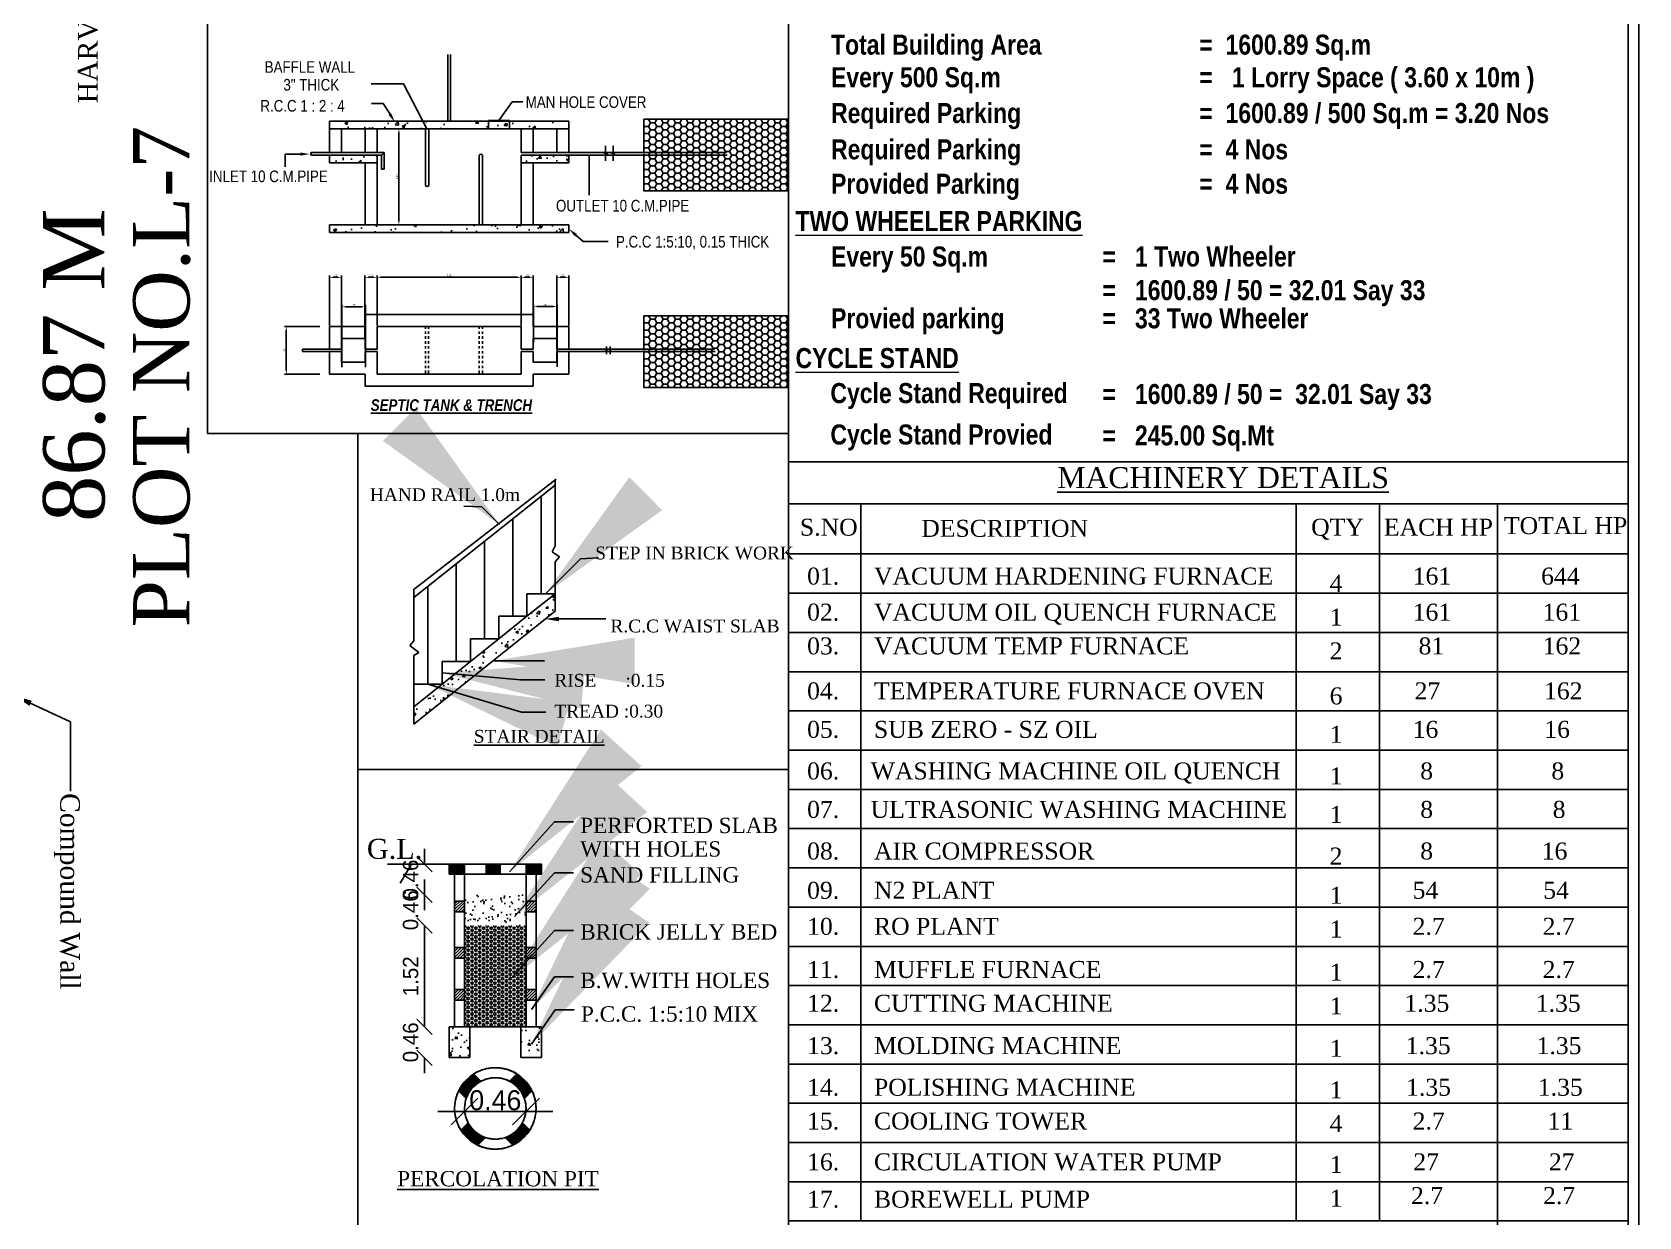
# Model space of a CAD drawing. Header units: metres. Extents: x 0 to 2856, y 0 to 1718.
# Drawn here: x 2617.6 to 2683.1, y 1632.5 to 1680.8 of the extents above; entities that cross this region are included whole.
import ezdxf
from ezdxf.enums import TextEntityAlignment as Align

# ---------------------------------------------------------------- set-up
doc = ezdxf.new("R2010")
doc.units = ezdxf.units.M
doc.header["$MEASUREMENT"] = 0
doc.linetypes.add('HIDDEN', pattern=[0.375, 0.25, -0.125])
doc.styles.add('a', font='ARIALNB.TTF')
doc.styles.add('Ar Bold', font='times.ttf', dxfattribs={"width": 0.6, "height": 0.3})
doc.styles.add('rd', font='romand.shx')
doc.styles.add('Roman', font='times.ttf')
doc.styles.add('RT', font='romantic.ttf')
doc.styles.add('style6', font='ARIALN.TTF')
doc.styles.add('Tahoma', font='times.ttf', dxfattribs={"height": 0.3})
doc.dimstyles.new('ISO-25', dxfattribs={"dimtxt": 2.5, "dimasz": 2.5, "dimexe": 1.25, "dimexo": 0.625, "dimtad": 1, "dimtxsty": 'Standard', "dimcen": 2.5, "dimadec": 0, "dimazin": 0, "dimtfac": 1, "dimtmove": 0, "dimatfit": 3, "dimfxl": 0, "dimarcsym": 0})
doc.dimstyles.new('Side open 400', dxfattribs={"dimtxt": 0.3, "dimasz": 0.18, "dimexe": 0.18, "dimexo": 0.0625, "dimgap": 0.09, "dimtad": 0, "dimzin": 4, "dimdsep": 46, "dimtxsty": 'Ar Bold', "dimblk": 'OBLIQUE', "dimcen": 0.09, "dimse1": 1, "dimse2": 1, "dimclrd": 8, "dimadec": 0, "dimazin": 0, "dimtfac": 1, "dimtix": 1, "dimtofl": 0, "dimtmove": 2, "dimatfit": 0, "dimfxl": 0, "dimtzin": 0, "dimarcsym": 0})
doc.dimstyles.get("Standard").update_dxf_attribs({"dimtxt": 3, "dimasz": 3, "dimexe": 1, "dimexo": 1, "dimgap": 0.09, "dimtad": 0, "dimdec": 4, "dimzin": 2, "dimdsep": 46, "dimlunit": 4, "dimtxsty": 'rd', "dimblk": 'OBLIQUE', "dimcen": 0.09, "dimclrd": 12, "dimclre": 12, "dimclrt": 5, "dimadec": 0, "dimazin": 0, "dimtfac": 1, "dimtdec": 4, "dimtix": 1, "dimtmove": 2, "dimatfit": 3, "dimfxl": 0, "dimtolj": 1, "dimtzin": 0, "dimarcsym": 0})
pattern_1 = [(45, (-623.819984, -359.874213), (-0.0224506403, 0.0224506403), [])]
pattern_2 = [(50, (-2841.221, -1268.629), (19.727566, -1.72594), [2.0628, -22.69078]), (355, (-2841.22, -1268.629), (-3.81621, 20.68825), [1.65024, -18.15262]), (100.451, (-2839.577, -1268.773), (15.91143, 18.96222), [1.75311, -19.28418]), (46.1842, (-2841.22, -1263.128), (29.35335, -4.55248), [3.0942, -34.03616]), (96.6356, (-2838.775, -1263.507), (25.70693, 26.79207), [2.62966, -28.92627]), (351.184, (-2841.22, -1263.128), (25.70697, 26.79202), [2.47536, -27.22893]), (21, (-2838.47, -1264.503), (16.41737, -11.07365), [2.0628, -22.69078]), (326, (-2838.47, -1264.503), (6.69213, 19.94449), [1.65024, -18.15262]), (71.4514, (-2837.102, -1265.426), (23.10945, 8.87088), [1.75311, -19.28418]), (37.5, (-2841.221, -1268.629), (0.334444, 9.155903), [0, -17.93259, 0, -18.42766, 0, -18.22138]), (7.5, (-2841.221, -1268.629), (7.235457, 10.847888), [0, -10.506517, 0, -17.52003, 0, -6.944753]), (327.5, (-2847.354, -1268.629), (14.682204, -0.620328), [0, -6.875993, 0, -21.453097, 0, -28.46661]), (317.5, (-2850.105, -1268.629), (16.039924, 2.753266), [0, -8.93879, 0, -14.247057, 0, -20.21542])]

# ---------------------------------------------------------------- blocks, each defined once
blk = doc.blocks.new('_Oblique')
at = {"color": 0, "linetype": 'ByBlock', "lineweight": -2}
blk.add_line((-0.5, -0.5), (0.5, 0.5), dxfattribs=at)
blk = doc.blocks.new('*D18')
at = {"color": 252, "lineweight": -2}
for p, q in [((-25307.85, -5287.505), (-25307.85, -5287.275)), ((-25307.85, -5287.965), (-25307.85, -5288.195))]:
    blk.add_line(p, q, dxfattribs=at)
at = {"layer": 'Defpoints', "color": 0}
for p in [(-25307.85, -5287.505), (-25307.479, -5287.505), (-25307.06, -5287.965)]:
    blk.add_point(p, dxfattribs=at)
at = {"color": 252, "lineweight": -2, "xscale": 0.23, "yscale": 0.23, "zscale": 0.23}
for p, rotation in [((-25307.85, -5287.505), 270), ((-25307.85, -5287.965), 90)]:
    blk.add_blockref('_Oblique', p, dxfattribs=dict(at, rotation=rotation))
at = {"color": 0, "insert": (-25308.058, -5287.735), "char_height": 0.23, "attachment_point": 5, "rotation": 90}
blk.add_mtext('\\A1;0.46', dxfattribs=at)
blk = doc.blocks.new('*D19')
at = {"color": 252, "lineweight": -2}
for p, q in [((-25307.85, -5289.945), (-25307.85, -5289.715)), ((-25307.85, -5290.405), (-25307.85, -5290.635))]:
    blk.add_line(p, q, dxfattribs=at)
at = {"layer": 'Defpoints', "color": 0}
for p in [(-25307.85, -5289.945), (-25307.479, -5289.945), (-25307.479, -5290.405)]:
    blk.add_point(p, dxfattribs=at)
at = {"color": 252, "lineweight": -2, "xscale": 0.23, "yscale": 0.23, "zscale": 0.23}
for p, rotation in [((-25307.85, -5289.945), 270), ((-25307.85, -5290.405), 90)]:
    blk.add_blockref('_Oblique', p, dxfattribs=dict(at, rotation=rotation))
at = {"color": 0, "insert": (-25308.058, -5290.175), "char_height": 0.23, "attachment_point": 5, "rotation": 90}
blk.add_mtext('\\A1;0.46', dxfattribs=at)
blk = doc.blocks.new('*D20')
at = {"color": 252, "lineweight": -2}
for p, q in [((-25307.85, -5287.965), (-25307.85, -5287.735)), ((-25307.85, -5288.425), (-25307.85, -5288.655))]:
    blk.add_line(p, q, dxfattribs=at)
at = {"layer": 'Defpoints', "color": 0}
for p in [(-25307.85, -5287.965), (-25307.06, -5287.965), (-25307.221, -5288.425)]:
    blk.add_point(p, dxfattribs=at)
at = {"color": 252, "lineweight": -2, "xscale": 0.23, "yscale": 0.23, "zscale": 0.23}
for p, rotation in [((-25307.85, -5287.965), 270), ((-25307.85, -5288.425), 90)]:
    blk.add_blockref('_Oblique', p, dxfattribs=dict(at, rotation=rotation))
at = {"color": 0, "insert": (-25308.058, -5288.195), "char_height": 0.23, "attachment_point": 5, "rotation": 90}
blk.add_mtext('\\A1;0.46', dxfattribs=at)
blk = doc.blocks.new('*D21')
at = {"color": 252, "lineweight": -2}
blk.add_line((-25307.85, -5289.945), (-25307.85, -5288.425), dxfattribs=at)
at = {"layer": 'Defpoints', "color": 0}
for p in [(-25307.85, -5288.425), (-25307.221, -5288.425), (-25307.479, -5289.945)]:
    blk.add_point(p, dxfattribs=at)
at = {"color": 252, "lineweight": -2, "xscale": 0.23, "yscale": 0.23, "zscale": 0.23}
for p, rotation in [((-25307.85, -5288.425), 90), ((-25307.85, -5289.945), 270)]:
    blk.add_blockref('_Oblique', p, dxfattribs=dict(at, rotation=rotation))
at = {"color": 0, "insert": (-25308.058, -5289.185), "char_height": 0.23, "attachment_point": 5, "rotation": 90}
blk.add_mtext('\\A1;1.52', dxfattribs=at)
blk = doc.blocks.new('*D26')
at = {"color": 0, "lineweight": -2}
for p, q in [((131.6, 197.9), (131, 197.9)), ((132.3, 134.3), (132.3, 195.4)), ((131.6, 131.8), (131, 131.8))]:
    blk.add_line(p, q, dxfattribs=at)
at = {"color": 0}
for points in [[(131.8, 195.4), (132.7, 195.4), (132.3, 197.9)], [(131.8, 134.3), (132.7, 134.3), (132.3, 131.8)]]:
    blk.add_solid(points, dxfattribs=at)
at = {"layer": 'Defpoints', "color": 0}
for p in [(132.3, 197.9), (132.3, 197.9), (132.3, 131.8)]:
    blk.add_point(p, dxfattribs=at)
at = {"color": 0, "insert": (131, 164.8), "char_height": 1.2, "attachment_point": 5, "rotation": 90}
blk.add_mtext('1.83', dxfattribs=at)
blk = doc.blocks.new('*D27')
at = {"color": 0, "lineweight": -2}
for p, q in [((117.2, 62.3), (117.2, 96.8)), ((119.7, 95.6), (214, 95.6)), ((216.5, 62.3), (216.5, 96.8))]:
    blk.add_line(p, q, dxfattribs=at)
at = {"color": 0}
for points in [[(119.7, 96), (119.7, 95.2), (117.2, 95.6)], [(214, 96), (214, 95.2), (216.5, 95.6)]]:
    blk.add_solid(points, dxfattribs=at)
at = {"layer": 'Defpoints', "color": 0}
for p in [(216.5, 95.6), (117.2, 61.7), (216.5, 61.7)]:
    blk.add_point(p, dxfattribs=at)
at = {"color": 0, "insert": (166.9, 96.8), "char_height": 1.2, "attachment_point": 5}
blk.add_mtext('2.75', dxfattribs=at)
blk = doc.blocks.new('*D28')
at = {"color": 0, "lineweight": -2}
for p, q in [((108.9, 54), (108.9, 96.8)), ((111.4, 95.6), (114.7, 95.6)), ((117.2, 62.3), (117.2, 96.8))]:
    blk.add_line(p, q, dxfattribs=at)
at = {"color": 0}
for points in [[(111.4, 96), (111.4, 95.2), (108.9, 95.6)], [(114.7, 96), (114.7, 95.2), (117.2, 95.6)]]:
    blk.add_solid(points, dxfattribs=at)
at = {"layer": 'Defpoints', "color": 0}
for p in [(117.2, 95.6), (117.2, 61.7), (108.9, 53.4)]:
    blk.add_point(p, dxfattribs=at)
at = {"color": 0, "insert": (113.1, 96.8), "char_height": 1.2, "attachment_point": 5}
blk.add_mtext('.23', dxfattribs=at)
blk = doc.blocks.new('*D29')
at = {"color": 0, "lineweight": -2}
for p, q in [((225, 50.5), (225, 76.7)), ((227.5, 75.5), (238.7, 75.5)), ((241.2, 33.9), (241.2, 76.7))]:
    blk.add_line(p, q, dxfattribs=at)
at = {"color": 0}
for points in [[(227.5, 75.9), (227.5, 75.1), (225, 75.5)], [(238.7, 75.9), (238.7, 75.1), (241.2, 75.5)]]:
    blk.add_solid(points, dxfattribs=at)
at = {"layer": 'Defpoints', "color": 0}
for p in [(241.2, 75.5), (225, 49.9), (241.2, 33.3)]:
    blk.add_point(p, dxfattribs=at)
at = {"color": 0, "insert": (233.1, 76.7), "char_height": 1.2, "attachment_point": 5}
blk.add_mtext('.45', dxfattribs=at)
blk = doc.blocks.new('*D30')
at = {"color": 0, "lineweight": -2}
for p, q in [((241, 54), (241, 96.8)), ((243.5, 95.6), (246.8, 95.6)), ((249.3, 62.3), (249.3, 96.8))]:
    blk.add_line(p, q, dxfattribs=at)
at = {"color": 0}
for points in [[(243.5, 96), (243.5, 95.2), (241, 95.6)], [(246.8, 96), (246.8, 95.2), (249.3, 95.6)]]:
    blk.add_solid(points, dxfattribs=at)
at = {"layer": 'Defpoints', "color": 0}
for p in [(249.3, 95.6), (249.3, 61.7), (241, 53.4)]:
    blk.add_point(p, dxfattribs=at)
at = {"color": 0, "insert": (245.2, 96.8), "char_height": 1.2, "attachment_point": 5}
blk.add_mtext('.23', dxfattribs=at)
blk = doc.blocks.new('*D31')
at = {"color": 0, "lineweight": -2}
for p, q in [((216.5, 62.3), (216.5, 96.8)), ((219, 95.6), (222.3, 95.6)), ((224.8, 70.6), (224.8, 96.8))]:
    blk.add_line(p, q, dxfattribs=at)
at = {"color": 0}
for points in [[(219, 96), (219, 95.2), (216.5, 95.6)], [(222.3, 96), (222.3, 95.2), (224.8, 95.6)]]:
    blk.add_solid(points, dxfattribs=at)
at = {"layer": 'Defpoints', "color": 0}
for p in [(224.8, 95.6), (224.8, 70), (216.5, 61.7)]:
    blk.add_point(p, dxfattribs=at)
at = {"color": 0, "insert": (220.6, 96.8), "char_height": 1.2, "attachment_point": 5}
blk.add_mtext('.23', dxfattribs=at)
blk = doc.blocks.new('*D32')
at = {"color": 0, "lineweight": -2}
for p, q in [((84.4, 62.3), (84.4, 96.8)), ((86.9, 95.6), (90.2, 95.6)), ((92.7, 54), (92.7, 96.8))]:
    blk.add_line(p, q, dxfattribs=at)
at = {"color": 0}
for points in [[(86.9, 96), (86.9, 95.2), (84.4, 95.6)], [(90.2, 96), (90.2, 95.2), (92.7, 95.6)]]:
    blk.add_solid(points, dxfattribs=at)
at = {"layer": 'Defpoints', "color": 0}
for p in [(92.7, 95.6), (84.4, 61.7), (92.7, 53.4)]:
    blk.add_point(p, dxfattribs=at)
at = {"color": 0, "insert": (88.5, 96.8), "char_height": 1.2, "attachment_point": 5}
blk.add_mtext('.23', dxfattribs=at)
blk = doc.blocks.new('*D33')
at = {"color": 0, "lineweight": -2}
for p, q in [((93, 33.8), (93, 76.6)), ((95.5, 75.3), (106.7, 75.3)), ((109.2, 33.8), (109.2, 76.6))]:
    blk.add_line(p, q, dxfattribs=at)
at = {"color": 0}
for points in [[(95.5, 75.7), (95.5, 74.9), (93, 75.3)], [(106.7, 75.7), (106.7, 74.9), (109.2, 75.3)]]:
    blk.add_solid(points, dxfattribs=at)
at = {"layer": 'Defpoints', "color": 0}
for p in [(109.2, 75.3), (93, 33.1), (109.2, 33.1)]:
    blk.add_point(p, dxfattribs=at)
at = {"color": 0, "insert": (101.1, 76.6), "char_height": 1.2, "attachment_point": 5}
blk.add_mtext('.45', dxfattribs=at)
blk = doc.blocks.new('*D34')
at = {"color": 0, "lineweight": -2}
for p, q in [((77.9, 61.7), (53.5, 61.7)), ((54.7, 31.4), (54.7, 59.2)), ((77.9, 28.9), (53.5, 28.9))]:
    blk.add_line(p, q, dxfattribs=at)
at = {"color": 0}
for points in [[(54.3, 59.2), (55.1, 59.2), (54.7, 61.7)], [(54.3, 31.4), (55.1, 31.4), (54.7, 28.9)]]:
    blk.add_solid(points, dxfattribs=at)
at = {"layer": 'Defpoints', "color": 0}
for p in [(54.7, 61.7), (78.5, 61.7), (78.5, 28.9)]:
    blk.add_point(p, dxfattribs=at)
at = {"color": 0, "insert": (53.5, 45.3), "char_height": 1.2, "attachment_point": 5, "rotation": 90}
blk.add_mtext('.91', dxfattribs=at)
blk = doc.blocks.new('A$C6465234D')
at = {"color": 5}
for p, q in [((0, 28.698), (28.034, 28.698)), ((0, 27.292), (28.034, 27.292)), ((2.414, 27.292), (2.414, 3.341)), ((16.943, 27.292), (16.943, 3.341)), ((19.727, 27.292), (19.727, 3.341)), ((23.668, 27.292), (23.668, 0)), ((0, 25.617), (28.034, 25.617)), ((0, 24.307), (28.034, 24.307)), ((0, 22.997), (28.034, 22.997)), ((0, 21.686), (28.034, 21.686)), ((0, 20.376), (28.034, 20.376)), ((0, 19.065), (28.034, 19.065)), ((0, 17.755), (28.034, 17.755)), ((0, 16.445), (28.034, 16.445)), ((0, 15.134), (28.034, 15.134)), ((0, 13.824), (28.034, 13.824)), ((0, 12.513), (28.034, 12.513)), ((0, 11.203), (28.034, 11.203)), ((0, 9.893), (28.034, 9.893)), ((0, 8.582), (28.034, 8.582)), ((0, 7.272), (28.034, 7.272)), ((0, 5.961), (28.034, 5.961)), ((0, 4.651), (28.034, 4.651)), ((0, 3.341), (28.034, 3.341)), ((0, 1.969), (28.034, 1.969)), ((0, 0), (28.034, 0))]:
    blk.add_line(p, q, dxfattribs=at)
for s, height, style, p in [(' %%UMACHINERY DETAILS', 0.7, 'Roman', (8.707, 27.817)), ('TOTAL HP', 0.5671, 'RT', (23.883, 26.279)), ('DESCRIPTION', 0.56715, 'RT', (4.431, 26.189)), ('01.', 0.5671, 'RT', (0.62, 24.594)), ('VACUUM HARDENING FURNACE', 0.56715, 'RT', (2.852, 24.594)), ('4', 0.567, 'RT', (18.064, 24.352)), ('161', 0.5671, 'RT', (20.835, 24.594)), ('644', 0.5671, 'RT', (25.123, 24.594)), ('02.', 0.5671, 'RT', (0.62, 23.39)), ('VACUUM OIL QUENCH FURNACE', 0.56715, 'RT', (2.852, 23.39)), ('1', 0.567, 'RT', (18.064, 23.224)), ('161', 0.5671, 'RT', (20.835, 23.39)), ('161', 0.5671, 'RT', (25.173, 23.39)), ('03.', 0.5671, 'RT', (0.62, 22.263)), ('VACUUM TEMP FURNACE', 0.56715, 'RT', (2.852, 22.263)), ('2', 0.567, 'RT', (18.064, 22.096)), ('81', 0.5671, 'RT', (21.032, 22.263)), ('162', 0.5671, 'RT', (25.176, 22.263)), ('04.', 0.5671, 'RT', (0.62, 20.761)), ('TEMPERATURE FURNACE OVEN', 0.56715, 'RT', (2.852, 20.761)), ('6', 0.567, 'RT', (18.064, 20.594)), ('27', 0.5671, 'RT', (20.901, 20.761)), ('162', 0.5671, 'RT', (25.22, 20.761)), ('05.', 0.5671, 'RT', (0.62, 19.476)), ('SUB ZERO - SZ OIL', 0.56715, 'RT', (2.852, 19.476)), ('1', 0.567, 'RT', (18.064, 19.31)), ('16', 0.5671, 'RT', (20.835, 19.476)), ('16', 0.5671, 'RT', (25.228, 19.476)), ('06.', 0.5671, 'RT', (0.62, 18.087)), ('WASHING MACHINE OIL QUENCH', 0.56715, 'RT', (2.742, 18.087)), ('1', 0.567, 'RT', (18.064, 17.92)), ('8', 0.567, 'RT', (21.087, 18.087)), ('8', 0.567, 'RT', (25.465, 18.087)), ('07.', 0.5671, 'RT', (0.62, 16.802)), ('ULTRASONIC WASHING MACHINE ', 0.56715, 'RT', (2.742, 16.802)), ('1', 0.567, 'RT', (18.064, 16.634)), ('8', 0.567, 'RT', (21.087, 16.802)), ('8', 0.567, 'RT', (25.509, 16.802)), ('08.', 0.5671, 'RT', (0.62, 15.413)), ('AIR COMPRESSOR', 0.56715, 'RT', (2.852, 15.413)), ('2', 0.567, 'RT', (18.064, 15.245)), ('8', 0.567, 'RT', (21.087, 15.413)), ('16', 0.5671, 'RT', (25.143, 15.413)), ('09.', 0.5671, 'RT', (0.62, 14.102)), ('N2 PLANT', 0.5671, 'RT', (2.852, 14.102)), ('1', 0.567, 'RT', (18.064, 13.935)), ('54', 0.5671, 'RT', (20.835, 14.102)), ('54', 0.5671, 'RT', (25.194, 14.102)), ('10.', 0.5671, 'RT', (0.62, 12.898)), ('RO PLANT', 0.5671, 'RT', (2.852, 12.898)), ('2.7', 0.5671, 'RT', (20.835, 12.898)), ('2.7', 0.5671, 'RT', (25.173, 12.898)), ('1', 0.567, 'RT', (18.064, 12.808)), ('11.', 0.5671, 'RT', (0.62, 11.457)), ('MUFFLE FURNACE', 0.56715, 'RT', (2.852, 11.457)), ('1', 0.567, 'RT', (18.064, 11.367)), ('2.7', 0.5671, 'RT', (20.835, 11.457)), ('2.7', 0.5671, 'RT', (25.176, 11.457)), ('12.', 0.5671, 'RT', (0.62, 10.329)), ('CUTTING MACHINE', 0.56715, 'RT', (2.852, 10.329)), ('1', 0.567, 'RT', (18.064, 10.24)), ('1.35', 0.5671, 'RT', (20.561, 10.329)), ('1.35', 0.5671, 'RT', (24.946, 10.329)), ('13.', 0.5671, 'RT', (0.62, 8.913)), ('MOLDING MACHINE', 0.56715, 'RT', (2.852, 8.913)), ('1', 0.567, 'RT', (18.064, 8.825)), ('1.35', 0.5671, 'RT', (20.605, 8.913)), ('1.35', 0.5671, 'RT', (24.972, 8.913)), ('14.', 0.5671, 'RT', (0.62, 7.524)), ('POLISHING MACHINE', 0.56715, 'RT', (2.852, 7.524)), ('1.35', 0.5671, 'RT', (20.616, 7.524)), ('1.35', 0.5671, 'RT', (25.015, 7.524)), ('1', 0.567, 'RT', (18.064, 7.436)), ('15.', 0.5671, 'RT', (0.62, 6.396)), ('COOLING TOWER ', 0.56715, 'RT', (2.852, 6.396)), ('4', 0.567, 'RT', (18.064, 6.309)), ('2.7', 0.5671, 'RT', (20.835, 6.396)), ('11', 0.5671, 'RT', (25.338, 6.396)), ('16.', 0.5671, 'RT', (0.62, 5.033)), ('CIRCULATION WATER PUMP', 0.56715, 'RT', (2.852, 5.033)), ('1', 0.567, 'RT', (18.064, 4.946)), ('27', 0.5671, 'RT', (20.857, 5.033)), ('27', 0.5671, 'RT', (25.382, 5.033)), ('17.', 0.5671, 'RT', (0.62, 3.786)), ('BOREWELL PUMP ', 0.56715, 'RT', (2.852, 3.786)), ('1', 0.567, 'RT', (18.064, 3.819)), ('2.7', 0.5671, 'RT', (20.78, 3.905)), ('2.7', 0.5671, 'RT', (25.189, 3.905)), ('TOTAL', 0.5671, 'RT', (19.058, 2.294)), ('1,281', 0.5671, 'RT', (25.085, 2.275)), ('TOTAL LOAD AFTER DIVERSITY FACTOR @ 70%%%', 0.56715, 'RT', (3.868, 0.757)), ('906 HP', 0.5671, 'RT', (24.893, 0.73))]:
    blk.add_text(s, height=height, dxfattribs=dict(style=style)).set_placement(p)
at = {"style": 'RT'}
for s, p in [('S.NO', (1.344, 26.228)), ('QTY', (18.327, 26.228)), ('EACH HP', (21.696, 26.228))]:
    blk.add_text(s, height=0.5671, dxfattribs=at).set_placement(p, align=Align.CENTER)
blk = doc.blocks.new('A$C4E921B1B')
at = {"linetype": 'Continuous'}
h = blk.add_hatch(dxfattribs=at)
h.set_pattern_fill('AR-CONC', color=256, scale=0.059963, style=0)
h.set_pattern_definition([(50, (-132.59772, -61.94135), (0.4300928, -0.03762825), [0.0449725, -0.4946972]), (355, (-132.59772, -61.94135), (-0.0831999, 0.4510392), [0.035978, -0.3957577]), (100.4514, (-132.5619, -61.9445), (0.3468933, 0.4134106), [0.0382207, -0.4204279]), (46.1842, (-132.5977, -61.8214), (0.6399529, -0.0992507), [0.0674587, -0.7420457]), (96.6356, (-132.5444, -61.8297), (0.5604545, 0.5841131), [0.057331, -0.6306417]), (351.1842, (-132.5977, -61.8214), (0.560454, 0.5841136), [0.053967, -0.5936366]), (21, (-132.53776, -61.8514), (0.3579251, -0.2414235), [0.0449725, -0.4946972]), (326, (-132.53776, -61.8514), (0.1458999, 0.4348238), [0.035978, -0.3957577]), (71.4514, (-132.50793, -61.87152), (0.5038251, 0.1933999), [0.0382207, -0.4204279]), (37.5, (-132.59772, -61.94135), (0.00729145, 0.19961411), [0, -0.39096066, 0, -0.40175406, 0, -0.3972568]), (7.5, (-132.59772, -61.94135), (0.15774516, 0.23650225), [0, -0.22905978, 0, -0.38196617, 0, -0.1514073]), (327.5, (-132.73144, -61.94135), (0.3200975, -0.01352464), [0, -0.14990823, 0, -0.4677137, 0, -0.62062007]), (317.5, (-132.7914, -61.94135), (0.34969763, 0.06002624), [0, -0.1948807, 0, -0.31060985, 0, -0.4407302])])
h.paths.add_polyline_path([(2.477, 2.286), (2.976, 2.686), (3.326, 2.965), (3.326, 3.273), (2.826, 2.873), (2.327, 2.473), (1.827, 2.073), (1.327, 1.674), (0.828, 1.274), (0.828, 0.967), (1.477, 1.486), (1.977, 1.886)])
for p, q in [((3.326, 5.187), (0.828, 3.204)), ((0.858, 3.373), (3.342, 5.297)), ((3.326, 4.115), (3.326, 5.285)), ((3.076, 3.273), (3.076, 4.989)), ((2.576, 2.873), (2.576, 4.592)), ((2.077, 2.473), (2.077, 4.196)), ((3.326, 4.115), (3.272, 4.011)), ((3.272, 4.011), (3.401, 3.925)), ((1.577, 2.073), (1.577, 3.799)), ((3.401, 3.925), (3.326, 3.835)), ((3.326, 3.273), (3.326, 3.835)), ((0.828, 3.35), (0.858, 3.373)), ((0.828, 2.438), (0.828, 3.35)), ((1.077, 1.674), (1.077, 3.402)), ((2.826, 2.873), (3.326, 3.273)), ((3.326, 3.273), (2.826, 3.273)), ((2.826, 3.273), (2.826, 2.873)), ((3.326, 3.273), (3.326, 2.965)), ((2.327, 2.473), (2.826, 2.873)), ((2.826, 2.873), (2.327, 2.873)), ((2.327, 2.873), (2.327, 2.473)), ((2.327, 2.873), (2.327, 2.473)), ((2.976, 2.686), (3.326, 2.965)), ((2.477, 2.286), (2.976, 2.686)), ((0.828, 2.438), (0.755, 2.36)), ((0.755, 2.36), (0.918, 2.232)), ((1.827, 2.073), (2.327, 2.473)), ((2.327, 2.473), (1.827, 2.473)), ((1.827, 2.473), (1.827, 2.073)), ((1.977, 1.886), (2.477, 2.286)), ((0.918, 2.232), (0.828, 2.182)), ((0.828, 1.674), (0.828, 2.182)), ((1.327, 2.073), (1.327, 1.674)), ((1.827, 2.073), (1.327, 2.073)), ((1.327, 1.674), (1.827, 2.073)), ((1.477, 1.486), (1.977, 1.886)), ((0.828, 1.674), (0.828, 1.274)), ((1.327, 1.674), (0.828, 1.674)), ((0.828, 1.274), (1.327, 1.674)), ((0.828, 0.967), (1.477, 1.486)), ((0.828, 0.967), (0.828, 1.274))]:
    blk.add_line(p, q)
blk.add_lwpolyline([(3.389, 2.826), (4.217, 2.826)])
blk.add_solid([(3.389, 2.786), (3.151, 2.826), (3.389, 2.865)])
at = {"style": 'Roman'}
for s, p in [('HAND RAIL 1.0m', (0.052, 4.908)), ('STEP IN BRICK WORK', (4.031, 3.878)), ('R.C.C WAIST SLAB ', (4.3, 2.589)), ('RISE      :0.15', (3.309, 1.63)), ('TREAD :0.30', (3.309, 1.085))]:
    blk.add_text(s, height=0.22655, dxfattribs=at).set_placement(p)
at = {"insert": (1.887, 0.867), "char_height": 0.22655, "attachment_point": 1}
blk.add_mtext('{\\fTimes New Roman|b0|i0|c0|p18;\\LSTAIR DETAIL}', dxfattribs=at)
for points in [[(2.341, 4.493), (2.029, 4.805), (1.712, 4.819)], [(3.153, 3.272), (3.773, 3.891), (4.09, 3.905)], [(1.327, 1.873), (2.711, 1.752), (3.14, 1.752)], [(1.077, 1.674), (2.731, 1.18), (3.161, 1.18)]]:
    blk.add_leader(points, dimstyle='ISO-25', override={"dimlfac": 2})
at = {"ltscale": 0.5}
blk.add_leader([(2.227, 2.086), (3.137, 2.086)], dimstyle='ISO-25', override={"dimlfac": 2}, dxfattribs=at)
blk = doc.blocks.new('A$C35B100DF')
h = blk.add_hatch()
h.set_pattern_fill('ANSI31', color=256, scale=0.004, style=0)
h.set_pattern_definition([(45, (-623.819984, -358.32089), (-0.00898025612, 0.00898025612), [])])
h.paths.add_polyline_path([(1.48132, 4.78165), (1.48132, 4.93165), (1.33132, 4.93165), (1.25132, 4.93165), (1.25132, 4.78165)])
h.paths.add_polyline_path([(2.01591, 4.78165), (2.01591, 4.93165), (1.80345, 4.93165), (1.80345, 4.78165)])
h.paths.add_polyline_path([(2.63132, 4.78165), (2.63132, 4.93165), (2.40132, 4.93165), (2.40132, 4.78165)])
h = blk.add_hatch()
h.set_pattern_fill('ANSI31', color=256, scale=0.01, style=0)
h.set_pattern_definition(pattern_1)
h.paths.add_polyline_path([(1.48132, 4.21838), (1.48132, 4.37838), (1.33132, 4.37838), (1.33132, 4.21838)])
h = blk.add_hatch()
h.set_pattern_fill('ANSI31', color=256, scale=0.01, style=0)
h.set_pattern_definition(pattern_1)
h.paths.add_polyline_path([(1.48132, 3.52115), (1.48132, 3.68115), (1.33132, 3.68115), (1.33132, 3.52115)])
h.paths.add_polyline_path([(1.33132, 2.89492), (1.48132, 2.89492), (1.48132, 3.05492), (1.33132, 3.05492)])
h.paths.add_polyline_path([(2.40132, 2.89492), (2.55132, 2.89492), (2.55132, 3.05492), (2.40132, 3.05492)])
h.paths.add_polyline_path([(2.40132, 3.52115), (2.55132, 3.52115), (2.55132, 3.68115), (2.40132, 3.68115)])
h.paths.add_polyline_path([(2.40132, 4.21838), (2.55132, 4.21838), (2.55132, 4.37838), (2.40132, 4.37838)])
h = blk.add_hatch()
h.set_pattern_fill('AR-SAND', color=256, scale=0.004, style=0)
h.set_pattern_definition([(37.5, (-623.81998, -359.87421), (-0.006400125, 0.195765295), [0, -0.154432, 0, -0.17272, 0, -0.1651]), (7.5, (-623.81998, -359.87421), (0.17980931, 0.28673004), [0, -0.083312, 0, -0.139192, 0, -0.05334]), (327.5, (-623.94495, -359.87421), (0.31639695, 0.000574874), [0, -0.0508, 0, -0.18288, 0, -0.23876]), (317.5, (-623.94495, -359.8742), (0.30542258, 0.08917173), [0, -0.0254, 0, -0.119888, 0, -0.13716])])
h.paths.add_polyline_path([(1.48132, 4.47288), (1.48132, 4.01165), (2.40132, 4.01165), (2.40132, 4.47288)])
h = blk.add_hatch()
h.set_pattern_fill('HEX', color=256, scale=0.006, style=0)
h.set_pattern_definition([(0, (-623.819984, -359.874213), (0, 0.03299556), [0.01905, -0.0381]), (120, (-623.819984, -359.874213), (-0.0285749932, -0.01649778), [0.01905, -0.0381]), (60, (-623.800934, -359.874213), (-0.0285749932, 0.01649778), [0.01905, -0.0381])])
h.paths.add_polyline_path([(2.40132, 4.01165), (1.48132, 4.01165), (1.48132, 2.49165), (1.56132, 2.49165), (2.32132, 2.49165), (2.40132, 2.49165)])
h = blk.add_hatch()
h.set_pattern_fill('AR-CONC', color=256, scale=0.002, style=0)
h.set_pattern_definition([(50, (-623.81998, -359.8742), (0.36436934, -0.03187817), [0.0381, -0.4191]), (355, (-623.82, -359.8742), (-0.07048565, 0.38211329), [0.03048, -0.33528]), (100.451, (-623.78962, -359.87687), (0.293885, 0.35023338), [0.03238, -0.35618]), (46.1842, (-623.82, -359.7726), (0.54215808, -0.08408466), [0.05715, -0.62865]), (96.6356, (-623.7748, -359.7796), (0.47480847, 0.4948511), [0.04857, -0.53427]), (351.184, (-623.82, -359.7726), (0.4748092, 0.49485024), [0.04572, -0.50292]), (21, (-623.76918, -359.798), (0.30322976, -0.20453104), [0.0381, -0.4191]), (326, (-623.7692, -359.798), (0.12360406, 0.36837593), [0.03048, -0.33528]), (71.4514, (-623.7439, -359.81506), (0.42683298, 0.16384572), [0.03238, -0.35618]), (37.5, (-623.81998, -359.87421), (0.006177207, 0.169110078), [0, -0.331216, 0, -0.34036, 0, -0.33655]), (7.5, (-623.81998, -359.87421), (0.133639325, 0.20036115), [0, -0.194056, 0, -0.323596, 0, -0.12827]), (327.5, (-623.93327, -359.87421), (0.27118119, -0.011457488), [0, -0.127, 0, -0.39624, 0, -0.52578]), (317.5, (-623.98407, -359.87421), (0.29625836, 0.05085298), [0, -0.1651, 0, -0.263144, 0, -0.37338])])
h.paths.add_polyline_path([(1.56132, 2.49165), (1.25132, 2.49165), (1.25132, 2.03165), (1.56132, 2.03165)])
h.paths.add_polyline_path([(2.63132, 2.49165), (2.32132, 2.49165), (2.32132, 2.03165), (2.63132, 2.03165)])
h = blk.add_hatch()
h.set_pattern_fill('ANSI31', color=256, scale=0.004, style=0)
h.set_pattern_definition([(45, (-623.819984, -357.919344), (-0.00898025612, 0.00898025612), [])])
h.paths.add_polyline_path([(2.55132, 1.27011, 0.58985929), (1.61682, 1.78664), (1.72639, 1.67681, -0.56493823), (2.40132, 1.27011, -1), (1.48132, 1.27011, -0.08285229), (1.50624, 1.41945), (1.39155, 1.53441, 0.11250202), (1.33132, 1.27011, 1)], flags=0)
h.paths.add_polyline_path([(2.40132, 1.27011, -1), (1.48132, 1.27011, -0.56493823), (2.15625, 1.67681), (2.26582, 1.78664, 0.58985929), (1.33132, 1.27011, 1), (2.55132, 1.27011, 0.11250202), (2.49109, 1.53441), (2.3764, 1.41945, -0.08285229)])
h.paths.add_polyline_path([(2.40132, 1.27011, -0.12273046), (2.34752, 1.05424), (2.45709, 0.94441, 0.14174783), (2.55132, 1.27011, 1), (1.33132, 1.27011, 0.55170452), (2.20434, 0.71973), (2.08966, 0.83468, -0.51399833), (1.48132, 1.27011, -1)], flags=16)
h.paths.add_polyline_path([(2.55132, 1.27011, 1), (1.33132, 1.27011, 0.14174783), (1.42555, 0.94441), (1.53512, 1.05424, -0.12273046), (1.48132, 1.27011, -1), (2.40132, 1.27011, -0.51399833), (1.79298, 0.83468), (1.6783, 0.71973, 0.55170452)], flags=0)
for p, q in [((1.33132, 4.93165), (0.32628, 4.93165)), ((0.68543, 4.93165), (0.51744, 4.64893)), ((1.25132, 4.78165), (1.25132, 4.93165)), ((1.33132, 4.93165), (2.63132, 4.93165)), ((1.48132, 4.78165), (1.48132, 4.93165)), ((1.80345, 4.93165), (1.80345, 4.78165)), ((2.01591, 4.93165), (2.01591, 4.78165)), ((2.40132, 4.78165), (2.40132, 4.93165)), ((2.63132, 4.78165), (2.63132, 4.93165)), ((1.25132, 4.78165), (2.63132, 4.78165)), ((1.33132, 2.49165), (1.33132, 4.78165)), ((1.48132, 2.49165), (1.48132, 4.78165)), ((2.40132, 2.49165), (2.40132, 4.78165)), ((2.55132, 2.49165), (2.55132, 4.78165)), ((1.33132, 4.37838), (1.48132, 4.37838)), ((2.55132, 4.37838), (2.40132, 4.37838)), ((1.33132, 4.21838), (1.48132, 4.21838)), ((2.55132, 4.21838), (2.40132, 4.21838)), ((1.33132, 3.68115), (1.48132, 3.68115)), ((2.55132, 3.68115), (2.40132, 3.68115)), ((1.33132, 3.52115), (1.48132, 3.52115)), ((2.55132, 3.52115), (2.40132, 3.52115)), ((1.33132, 3.05492), (1.48132, 3.05492)), ((1.33132, 2.89492), (1.48132, 2.89492)), ((2.55132, 3.05492), (2.40132, 3.05492)), ((2.55132, 2.89492), (2.40132, 2.89492)), ((1.25132, 2.49165), (1.56132, 2.49165)), ((1.25132, 2.49165), (1.25132, 2.03165)), ((1.56132, 2.49165), (2.32132, 2.49165)), ((1.56132, 2.49165), (1.56132, 2.03165)), ((2.32132, 2.49165), (2.32132, 2.03165)), ((2.32132, 2.49165), (2.63132, 2.49165)), ((2.63132, 2.49165), (2.63132, 2.03165)), ((1.25132, 2.03165), (1.56132, 2.03165)), ((2.32132, 2.03165), (2.63132, 2.03165)), ((1.72639, 1.67681), (1.61682, 1.78664)), ((2.15625, 1.67681), (2.26582, 1.78664)), ((1.50624, 1.41945), (1.39155, 1.53441)), ((2.3764, 1.41945), (2.49109, 1.53441)), ((1.48132, 1.2258), (1.08132, 1.2258)), ((1.48132, 1.2258), (2.40132, 1.2258)), ((2.40132, 1.2258), (2.80132, 1.2258)), ((1.42555, 0.94441), (1.53512, 1.05424)), ((2.45709, 0.94441), (2.34752, 1.05424)), ((1.6783, 0.71973), (1.79298, 0.83468)), ((2.20434, 0.71973), (2.08966, 0.83468))]:
    blk.add_line(p, q)
for radius in [0.61, 0.46]:
    blk.add_circle((1.94132, 1.27011), radius)
at = {"xscale": 0.4000000000232831, "yscale": 0.4000000000232831, "zscale": 0.4000000000232831}
blk.add_blockref('_Oblique', (1.48132, 1.2258), dxfattribs=at)
at = {"xscale": 0.4000000000232831, "yscale": 0.4000000000232831, "zscale": 0.4000000000232831, "rotation": 180}
blk.add_blockref('_Oblique', (2.40132, 1.2258), dxfattribs=at)
at = {"style": 'Roman'}
for s, height, p in [('PERFORTED SLAB', 0.23, (3.21382, 5.39822)), ('G.L.', 0.3, (0.01624, 5.012)), ('WITH HOLES', 0.23, (3.21382, 5.04538)), ('SAND FILLING', 0.23, (3.21382, 4.65724)), ('BRICK JELLY BED', 0.23, (3.21382, 3.80227)), ('B.W.WITH HOLES', 0.23, (3.21382, 3.07554)), ('P.C.C. 1:5:10 MIX', 0.23, (3.22549, 2.57162)), ('%%UPERCOLATION PIT', 0.23, (0.47134, 0.10198))]:
    blk.add_text(s, height=height, dxfattribs=at).set_placement(p)
at = {"insert": (1.94132, 1.3908), "char_height": 0.3, "attachment_point": 5}
blk.add_mtext('0.46', dxfattribs=at)
for base, p1, p2, picture, middle in [((0.88053, 4.93165), (1.67007, 4.47096), (1.25132, 4.93165), '*D18', (0.67247, 4.70131)), ((0.88053, 4.47096), (1.50892, 4.01165), (1.67007, 4.47096), '*D20', (0.67247, 4.24131)), ((0.88053, 4.01165), (1.25132, 2.49165), (1.50892, 4.01165), '*D21', (0.67232, 3.25165)), ((0.88053, 2.49165), (1.25132, 2.03165), (1.25132, 2.49165), '*D19', (0.67247, 2.26165))]:
    dim = blk.add_linear_dim(base=base, p1=p1, p2=p2, angle=90, dimstyle='Standard', override={"dimtxt": 0.23, "dimasz": 0.23, "dimpost": '\\X', "dimsd1": 0, "dimsd2": 0, "dimclrd": 252, "dimazin": 2})
    dim.commit()
    dim.dimension.update_dxf_attribs({"geometry": picture, "text_midpoint": middle, "insert": (25308.73036, 5292.43617)})
for points in [[(2.15609, 4.81809), (2.82791, 5.56465), (3.11343, 5.56465)], [(2.22749, 4.14768), (2.82791, 4.8041), (3.11343, 4.8041)], [(2.15609, 3.19076), (2.82791, 3.93732), (3.11343, 3.93732)], [(2.4836, 2.75457), (2.82791, 3.24463), (3.11343, 3.24463)], [(2.4836, 2.23449), (2.83958, 2.74787), (3.1251, 2.74787)]]:
    blk.add_leader(points, dimstyle='ISO-25', override={"dimexe": 0.12, "dimexo": 0.12, "dimgap": 0.12})
blk = doc.blocks.new('A$C6D3E6F11')
at = {"ltscale": 0.02}
h = blk.add_hatch(dxfattribs=at)
h.set_pattern_fill('AR-CONC', color=3, scale=0.108283, style=0)
h.set_pattern_definition(pattern_2)
h.paths.add_polyline_path([(249.327, 197.872), (249.327, 203.287), (84.376, 203.287), (84.376, 197.872)])
h = blk.add_hatch(dxfattribs=at)
h.set_pattern_fill('HONEY', color=4, scale=0.902361, style=0)
h.set_pattern_definition([(0, (-2841.2209, -1089.3732), (4.2974954, 2.4811595), [2.864997, -5.729994]), (120, (-2841.2209, -1089.3732), (-4.2974949, 2.4811604), [2.864997, -5.729994]), (60, (-2841.2209, -1089.3732), (5e-07, 4.96232), [-5.729994, 2.864997])])
h.paths.add_polyline_path([(400.157, 204.55), (300.897, 204.55), (300.897, 181.63), (300.897, 155.1), (400.157, 155.1)])
h = blk.add_hatch(dxfattribs=at)
h.set_pattern_fill('AR-CONC', color=3, scale=0.108283, style=0)
h.set_pattern_definition(pattern_2)
h.paths.add_polyline_path([(249.327, 179.825), (216.481, 179.825), (216.481, 174.411), (249.327, 174.411)])
h.paths.add_polyline_path([(117.222, 179.825), (84.376, 179.825), (84.376, 174.411), (117.222, 174.411)])
h = blk.add_hatch(dxfattribs=at)
h.set_pattern_fill('AR-CONC', color=3, scale=0.108283, style=0)
h.set_pattern_definition([(50, (-28956.278, -13987.606), (19.727566, -1.7259376), [2.062798, -22.690776]), (355, (-28956.278, -13987.606), (-3.816211, 20.688253), [1.650238, -18.152621]), (100.451, (-28954.634, -13987.75), (15.911426, 18.962221), [1.753107, -19.284182]), (46.1842, (-28956.278, -13982.106), (29.353346, -4.552484), [3.094197, -34.036164]), (96.6356, (-28953.832, -13982.485), (25.706926, 26.792068), [2.62966, -28.926272]), (351.184, (-28956.278, -13982.106), (25.706966, 26.79202), [2.475357, -27.22893]), (21, (-28953.528, -13983.481), (16.417367, -11.073653), [2.062798, -22.690776]), (326, (-28953.528, -13983.48), (6.69213, 19.94449), [1.650238, -18.152621]), (71.4514, (-28952.16, -13984.404), (23.109452, 8.870881), [1.753107, -19.284182]), (37.5, (-28956.278, -13987.6065), (0.3344443, 9.1559028), [0, -17.932589, 0, -18.4276603, 0, -18.2213806]), (7.5, (-28956.278, -13987.6065), (7.2354568, 10.8478881), [0, -10.5065168, 0, -17.5200293, 0, -6.9447526]), (327.5, (-28962.412, -13987.6065), (14.6822037, -0.6203276), [0, -6.8759927, 0, -21.453097, 0, -28.4666096]), (317.5, (-28965.162, -13987.606), (16.039924, 2.7532656), [0, -8.9387905, 0, -14.247057, 0, -20.2154184])])
h.paths.add_polyline_path([(249.327, 131.82), (84.376, 131.82), (84.376, 126.405), (249.327, 126.405)])
h = blk.add_hatch(dxfattribs=at)
h.set_pattern_fill('HONEY', color=4, scale=0.902361, style=0)
h.set_pattern_definition([(0, (-2841.2209, -1224.8245), (4.2974954, 2.4811595), [2.864997, -5.729994]), (120, (-2841.2209, -1224.8245), (-4.2974949, 2.4811604), [2.864997, -5.729994]), (60, (-2841.2209, -1224.8245), (5e-07, 4.96232), [-5.729994, 2.864997])])
h.paths.add_polyline_path([(400.157, 69.099), (300.897, 69.099), (300.897, 46.179), (300.897, 19.649), (400.157, 19.649)])
for p, q in [((165.949, 203.287), (165.949, 249.197)), ((167.754, 203.287), (167.754, 249.197)), ((121.501, 215.431), (113.319, 215.431)), ((126.138, 207.954), (121.501, 215.431)), ((84.376, 203.287), (84.376, 197.872)), ((84.376, 203.287), (249.327, 203.287)), ((249.327, 203.287), (249.327, 197.872)), ((84.376, 181.63), (84.376, 197.872)), ((84.376, 197.872), (249.327, 197.872)), ((92.677, 197.872), (92.677, 181.63)), ((108.92, 181.63), (108.92, 197.872)), ((117.222, 181.63), (117.222, 197.872)), ((151.487, 197.828), (150.584, 197.828)), ((150.584, 197.828), (150.584, 159.187)), ((152.889, 197.828), (152.889, 159.187)), ((216.481, 181.63), (216.481, 197.872)), ((224.783, 181.63), (224.783, 197.872)), ((241.025, 181.63), (241.025, 197.872)), ((249.327, 197.872), (249.327, 181.63)), ((64.452, 180.524), (53.976, 180.524)), ((53.976, 180.524), (53.976, 171.644)), ((92.677, 181.63), (71.72, 181.63)), ((71.72, 179.825), (117.222, 179.825)), ((84.376, 174.411), (84.376, 179.825)), ((108.92, 181.63), (122.051, 181.63)), ((117.222, 131.82), (117.222, 179.825)), ((187.584, 179.665), (187.584, 131.82)), ((189.75, 179.665), (189.75, 131.82)), ((224.783, 181.63), (216.481, 181.63)), ((216.481, 131.82), (216.481, 179.825)), ((249.327, 179.825), (216.481, 179.825)), ((224.783, 179.825), (216.481, 179.825)), ((249.327, 181.63), (241.025, 181.63)), ((249.327, 181.63), (277.395, 181.63)), ((249.327, 179.825), (277.395, 179.825)), ((249.327, 174.411), (249.327, 179.825)), ((277.395, 181.63), (357.982, 181.63)), ((277.395, 179.825), (358.471, 179.825)), ((117.222, 174.411), (84.376, 174.411)), ((108.92, 131.82), (108.92, 174.411)), ((216.481, 174.411), (249.327, 174.411)), ((224.783, 131.82), (224.783, 174.411)), ((84.376, 131.82), (84.376, 126.405)), ((84.376, 131.82), (249.327, 131.82)), ((84.376, 126.405), (249.327, 126.405)), ((117.222, 131.82), (216.481, 131.82)), ((187.584, 131.82), (188.487, 131.82)), ((249.327, 126.405), (249.327, 131.82)), ((254.237, 124.677), (259.251, 120.33)), ((259.251, 120.33), (276.432, 120.33)), ((108.92, 70.001), (224.783, 70.001)), ((108.92, 70.001), (108.92, 61.699)), ((224.783, 70.001), (224.783, 61.699)), ((84.376, 61.699), (84.376, 46.179)), ((84.376, 61.699), (108.92, 61.699)), ((117.222, 61.699), (216.481, 61.699)), ((117.222, 61.699), (117.222, 46.179)), ((216.481, 61.699), (216.481, 46.179)), ((224.783, 61.699), (249.327, 61.699)), ((249.327, 61.699), (249.327, 46.179)), ((65.896, 44.374), (92.677, 44.374)), ((84.376, 44.374), (84.376, 28.853)), ((92.677, 53.397), (92.677, 46.179)), ((92.677, 53.397), (108.92, 53.397)), ((92.677, 44.374), (92.677, 37.155)), ((108.92, 53.397), (108.92, 46.179)), ((108.92, 46.179), (117.222, 46.179)), ((108.92, 44.374), (108.92, 37.155)), ((108.92, 44.374), (117.222, 44.374)), ((117.222, 44.374), (117.222, 28.853)), ((224.783, 46.179), (216.481, 46.179)), ((216.481, 44.374), (216.481, 28.853)), ((224.783, 44.374), (216.481, 44.374)), ((224.783, 53.397), (241.025, 53.397)), ((224.783, 53.397), (224.783, 46.179)), ((224.783, 44.374), (224.783, 37.155)), ((241.025, 53.397), (241.025, 46.179)), ((241.025, 46.179), (269.094, 46.179)), ((241.025, 44.374), (241.025, 37.155)), ((241.025, 44.374), (269.094, 44.374)), ((249.327, 44.374), (249.327, 28.853)), ((269.094, 46.179), (349.68, 46.179)), ((269.094, 44.374), (350.169, 44.374)), ((92.677, 37.155), (108.92, 37.155)), ((224.783, 37.155), (241.025, 37.155)), ((84.376, 28.853), (108.92, 28.853)), ((108.92, 28.853), (108.92, 20.551)), ((117.222, 28.853), (216.481, 28.853)), ((224.783, 28.853), (249.327, 28.853)), ((224.783, 28.853), (224.783, 20.551)), ((108.92, 20.551), (224.783, 20.551))]:
    blk.add_line(p, q, dxfattribs=at)
at = {"ltscale": 0.5}
for p, q in [((193.893, 203.744), (208.383, 203.744)), ((193.893, 197.872), (193.893, 203.744)), ((208.383, 197.872), (208.383, 203.744)), ((92.677, 181.63), (108.92, 181.63)), ((117.222, 179.825), (120.246, 179.825)), ((120.246, 179.825), (122.051, 181.63)), ((120.246, 179.825), (120.246, 170.194)), ((122.051, 181.63), (122.051, 170.194)), ((224.783, 181.63), (241.025, 181.63)), ((273.367, 181.447), (274.647, 181.874)), ((273.367, 181.447), (275.926, 180.518)), ((274.647, 186.139), (274.647, 181.874)), ((274.647, 179.902), (274.647, 175.826)), ((275.926, 180.518), (274.67, 179.913)), ((278.537, 181.447), (279.817, 181.874)), ((278.537, 181.447), (281.097, 180.518)), ((279.817, 186.139), (279.817, 181.874)), ((279.817, 179.902), (279.817, 175.826)), ((281.097, 180.518), (279.841, 179.913)), ((274.647, 45.531), (275.287, 45.744)), ((274.647, 45.531), (275.926, 45.066)), ((275.287, 47.877), (275.287, 45.744)), ((275.287, 44.759), (275.287, 42.721)), ((275.926, 45.066), (275.298, 44.764)), ((277.232, 45.531), (277.872, 45.744)), ((277.232, 45.531), (278.512, 45.066)), ((277.872, 47.877), (277.872, 45.744)), ((277.872, 44.759), (277.872, 42.721)), ((278.512, 45.066), (277.883, 44.764))]:
    blk.add_line(p, q, dxfattribs=at)
for p, q in [((400.157, 204.55), (300.897, 204.55)), ((300.897, 204.55), (300.897, 181.63)), ((300.897, 179.825), (300.897, 155.1)), ((300.897, 155.1), (400.157, 155.1)), ((400.157, 69.099), (300.897, 69.099)), ((300.897, 69.099), (300.897, 46.179)), ((65.896, 46.179), (92.677, 46.179)), ((65.896, 44.374), (65.896, 46.179)), ((300.897, 44.374), (300.897, 19.649)), ((300.897, 19.649), (400.157, 19.649))]:
    blk.add_line(p, q)
at = {"lineweight": -2, "ltscale": 1.5}
for p, q in [((400.157, 155.1), (400.157, 204.55)), ((400.157, 69.099), (400.157, 19.649))]:
    blk.add_line(p, q, dxfattribs=at)
at = {"linetype": 'HIDDEN', "ltscale": 0.02}
for p, q in [((150.584, 61.699), (150.584, 28.853)), ((152.75, 61.699), (152.75, 28.853)), ((187.584, 61.699), (187.584, 28.853)), ((189.75, 61.699), (189.75, 28.853))]:
    blk.add_line(p, q, dxfattribs=at)
at = {"ltscale": 0.5}
for centre, radius, start, end in [((72.013, 181.205), 0.517, 124.639905, 240.946326), ((72.169, 180.269), 0.632, 130.062101, 224.655516), ((71.507, 181.18), 0.498, 300.857467, 64.728764), ((188.667, 179.34), 1.131, 16.704056, 163.295944), ((120.696, 169.981), 0.498, 30.857467, 154.728764), ((120.671, 170.488), 0.517, 214.639905, 330.946326), ((121.606, 170.643), 0.632, 220.062101, 314.655516), ((151.737, 159.268), 1.155, 184.026717, 355.973283)]:
    blk.add_arc(centre, radius, start, end, dxfattribs=at)
at = {"ltscale": 0.02}
for points in [[(127.058, 208.525), (125.218, 207.383), (129.562, 202.433)], [(64.452, 181.607), (64.452, 179.441), (70.949, 180.524)], [(253.527, 123.858), (254.946, 125.495), (249.327, 128.932)]]:
    blk.add_solid(points, dxfattribs=at)
at = {"style": 'style6'}
for s, height, p in [('BAFFLE WALL ', 8.01228, (39.838, 236.512)), ('3" THICK', 8.0123, (52.696, 224.279)), ('R.C.C 1 : 2 : 4', 8.01228, (36.86, 209.792)), ('MAN HOLE COVER', 8.01228, (219.637, 212.332)), ('INLET 10 C.M.PIPE', 8.01228, (1.632, 161.196)), ('OUTLET 10 C.M.PIPE', 8.01228, (240.463, 140.956)), ('P.C.C 1:5:10, 0.15 THICK', 8.01228, (281.776, 116.121))]:
    blk.add_text(s, height=height, dxfattribs=at).set_placement(p)
at = {"insert": (112.871, 11.563), "char_height": 8.01228, "attachment_point": 1, "style": 'style6'}
blk.add_mtext('{\\fSwis721 Cn BT|b1|i1|c0|p34;\\LSEPTIC TANK & TRENCH}', dxfattribs=at)
for base, p1, p2, text, picture, middle in [((132.254, 197.872), (132.254, 131.82), (132.254, 197.872), '1.83', '*D26', (131.017, 164.846)), ((54.713, 61.699), (78.504, 28.853), (78.504, 61.699), '.91', '*D34', (53.475, 45.276))]:
    dim = blk.add_linear_dim(base=base, p1=p1, p2=p2, angle=90, text=text, dimstyle='ISO-25')
    dim.commit()
    dim.dimension.update_dxf_attribs({"geometry": picture, "text_midpoint": middle})
for base, p1, p2, text, picture, middle in [((92.677, 95.578), (84.376, 61.699), (92.677, 53.397), '.23', '*D32', (88.526, 96.815)), ((117.222, 95.578), (108.92, 53.397), (117.222, 61.699), '.23', '*D28', (113.071, 96.815)), ((216.481, 95.578), (117.222, 61.699), (216.481, 61.699), '2.75', '*D27', (166.851, 96.815)), ((224.783, 95.578), (216.481, 61.699), (224.783, 70.001), '.23', '*D31', (220.632, 96.815)), ((249.327, 95.578), (241.025, 53.397), (249.327, 61.699), '.23', '*D30', (245.176, 96.815)), ((241.193, 75.493), (224.951, 49.916), (241.193, 33.312), '.45', '*D29', (233.072, 76.73)), ((109.228, 75.323), (92.986, 33.142), (109.228, 33.142), '.45', '*D33', (101.107, 76.56))]:
    dim = blk.add_linear_dim(base=base, p1=p1, p2=p2, text=text, dimstyle='ISO-25')
    dim.commit()
    dim.dimension.update_dxf_attribs({"geometry": picture, "text_midpoint": middle})
for points in [[(151.487, 197.828), (135.491, 228.927), (113.209, 228.927)], [(201.138, 203.744), (210.204, 216.483), (217.565, 216.483)], [(263.361, 179.825), (263.361, 152.174)]]:
    blk.add_leader(points, dimstyle='ISO-25')

msp = doc.modelspace()

# ---------------------------------------------------------------- linework, layer by layer
for p, q in [((2624.733, 1717.865), (2624.733, 1664.413)), ((2648.417, 1717.865), (2648.417, 1575.113)), ((2648.417, 1664.413), (2624.733, 1664.413)), ((2630.855, 1664.413), (2630.855, 1575.113)), ((2648.417, 1650.719), (2630.855, 1650.719))]:
    msp.add_line(p, q)
at = {"color": 30}
for points in [[(2683.086, 1718.296), (2491.712, 1718.296), (2491.712, 1574.683), (2683.086, 1574.683)], [(2682.656, 1717.865), (2492.142, 1717.865), (2492.142, 1575.113), (2682.656, 1575.113)]]:
    msp.add_lwpolyline(points, close=True, dxfattribs=at)

# ---------------------------------------------------------------- block references
at = {"lineweight": -2, "ltscale": 1.5, "xscale": 0.0591885965568649, "yscale": 0.0591885965568649, "zscale": 0.0591885965568649}
msp.add_blockref('A$C6D3E6F11', (2624.702, 1665.129), dxfattribs=at)
for name, p, xscale, yscale, zscale in [('A$C4E921B1B', (2631.226, 1650.325), 2.309557423152491, 2.309557423152491, 2.309557423152491), ('A$C6465234D', (2648.417, 1628.217), 1.221337457377032, 1.221337457377032, 1.221337457377032), ('A$C35B100DF', (2631.18, 1633.433), 2.720581546674663, 2.720581546674663, 2.720581546674663)]:
    msp.add_blockref(name, p, dxfattribs=dict(xscale=xscale, yscale=yscale, zscale=zscale))

# ---------------------------------------------------------------- texts
at = {"style": 'Tahoma'}
for s, height, rotation, p in [('HARVESTING TRENCH 1.0m X 1.50m DEPTH', 0.8, 90, (2620.246, 1677.886)), ('PLOT NO.L-7', 2.3, 90, (2623.992, 1656.506)), ('86.87 M', 2.5, 90, (2620.526, 1660.807)), ('Compound Wall', 0.8, 270, (2618.724, 1649.751))]:
    msp.add_text(s, height=height, rotation=rotation, dxfattribs=at).set_placement(p)
at = {"lineweight": 20, "style": 'a'}
for s, height, p in [('Total Building Area', 0.81724, (2650.15, 1679.869)), ('=  1600.89 Sq.m', 0.81724, (2665.167, 1679.869)), ('Every 500 Sq.m', 0.81724, (2650.15, 1678.54)), ('=   1 Lorry Space ( 3.60 x 10m )', 0.81724, (2665.167, 1678.54)), ('Required Parking', 0.81724, (2650.15, 1677.08)), ('=  1600.89 / 500 Sq.m = 3.20 Nos', 0.81724, (2665.167, 1677.08)), ('Required Parking', 0.81724, (2650.15, 1675.6)), ('=  4 Nos ', 0.8172, (2665.167, 1675.6)), ('Provided Parking', 0.81724, (2650.15, 1674.195)), ('=  4 Nos ', 0.8172, (2665.167, 1674.195)), ('%%UTWO WHEELER PARKING', 0.81724, (2648.702, 1672.67)), ('Every 50 Sq.m', 0.81724, (2650.15, 1671.228)), ('=   1 Two Wheeler', 0.81724, (2661.213, 1671.228)), ('=   1600.89 / 50 = 32.01 Say 33', 0.81724, (2661.213, 1669.855)), ('Provied parking', 0.81724, (2650.15, 1668.708)), ('=   33 Two Wheeler', 0.81724, (2661.213, 1668.708)), ('%%UCYCLE STAND', 0.81724, (2648.702, 1667.087)), ('Cycle Stand Required', 0.81724, (2650.125, 1665.657)), ('=   1600.89 / 50 =  32.01 Say 33', 0.81724, (2661.213, 1665.618)), ('Cycle Stand Provied', 0.81724, (2650.125, 1663.968)), ('=   245.00 Sq.Mt', 0.81724, (2661.213, 1663.93))]:
    msp.add_text(s, height=height, dxfattribs=at).set_placement(p)

# ---------------------------------------------------------------- leaders
msp.add_leader([(2616.879, 1653.708), (2619.137, 1652.662), (2619.137, 1649.833)], dimstyle='Side open 400', override={"dimtxt": 1.2, "dimasz": 0.7, "dimgap": 0.09, "dimtad": 0, "dimtxsty": 'Tahoma', "dimcen": 0.3, "dimsd1": 1, "dimsd2": 1, "dimclrt": 256, "dimfxlon": 1})

doc.saveas('drawing.dxf')
